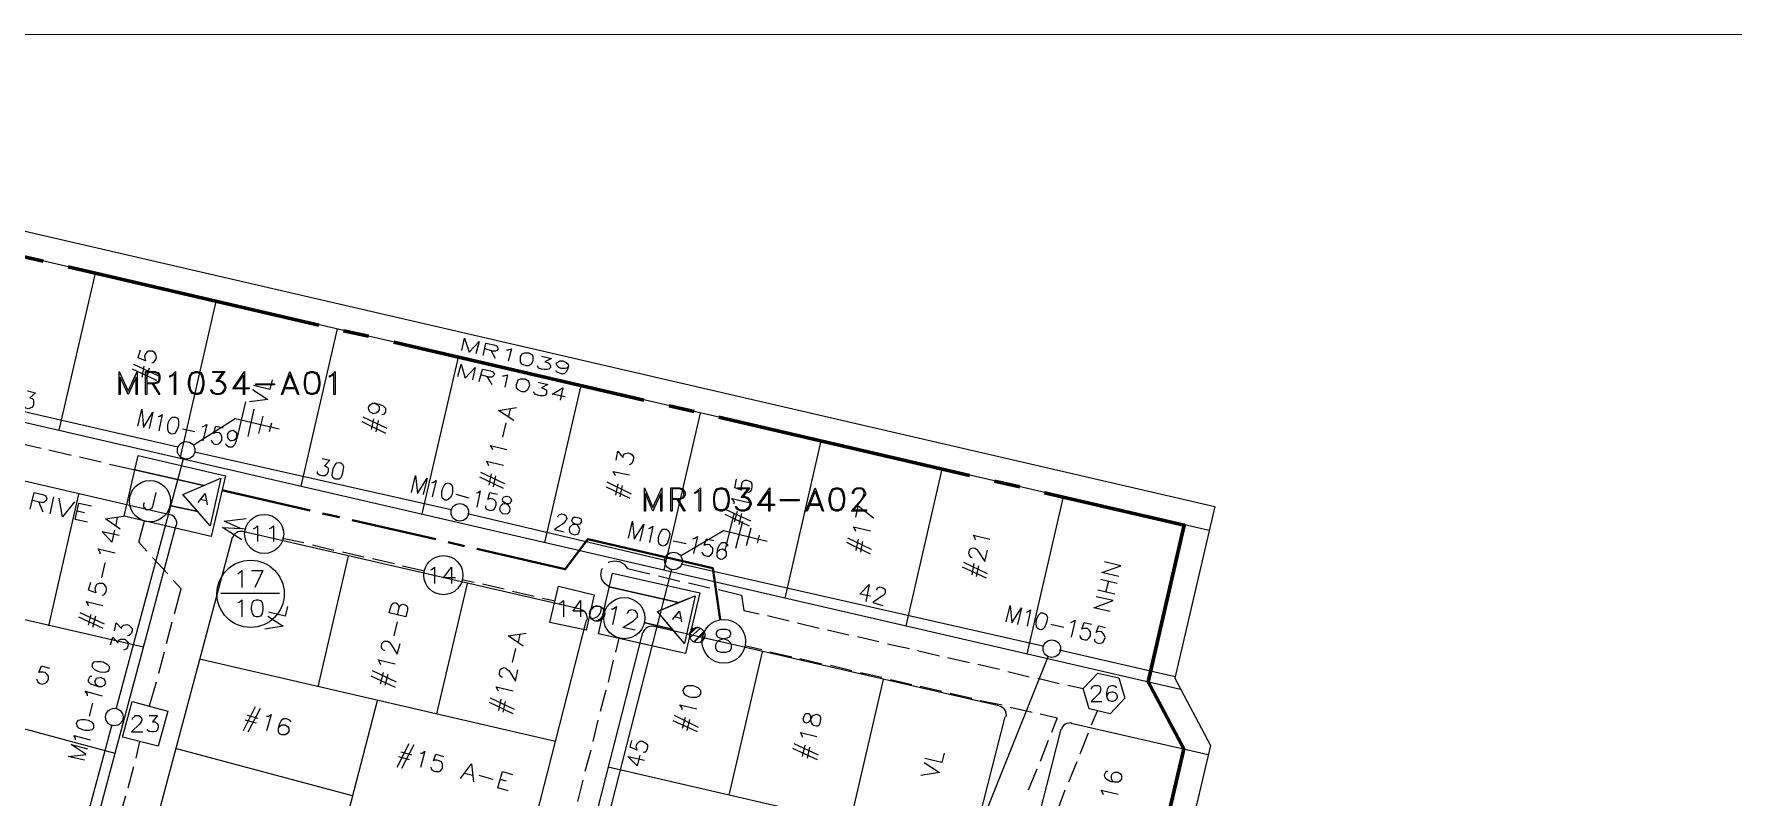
# Model space of a CAD drawing. Header units: millimetres. Extents: x 3.6 to 37.8, y 0.6 to 28.7.
# Drawn here: x 16 to 28.53, y 23.07 to 28.7 of the extents above; entities that cross this region are included whole.
import ezdxf

# ---------------------------------------------------------------- set-up
doc = ezdxf.new("R2010")
doc.units = ezdxf.units.MM
for name, color, linetype in [('PDF_0', 7, 'Continuous'), ('PDF_S45$BOUNDARY-NODE', 3, 'Continuous'), ('PDF_S45$NAME-ROAD', 7, 'Continuous'), ('PDF_S45$Passives-Highleg', 7, 'Continuous'), ('PDF_S45$Passives-Splt2way', 7, 'Continuous'), ('PDF_S45$Passives-TapOffs', 7, 'Continuous'), ('PDF_S45$POLE', 7, 'Continuous'), ('PDF_S45$strand', 7, 'Continuous'), ('PDF_S45$Symbols-EndOfLine', 7, 'Continuous'), ('PDF_S45$Symbols-Terminator', 7, 'Continuous')]:
    doc.layers.add(name, color=color, linetype=linetype)
for name, color, linetype, true_color in [('PDF_S45$Actives-Amplifier', 92, 'Continuous', 0x00b800), ('PDF_S45$Actives-NodeReceiver', 104, 'Continuous', 0x009525), ('PDF_S45$Cable-565', 23, 'Continuous', 0xdd8a6e), ('PDF_S45$Cable-840', 151, 'Continuous', 0x7fbfff), ('PDF_S45$LOTS', 254, 'Continuous', 0xdcdcdc), ('PDF_S45$ROAD', 8, 'Continuous', 0x808080), ('PDF_S45$SDU', 157, 'Continuous', 0x396472), ('PDF_S45$Symbols-Ground', 12, 'Continuous', 0xb80000)]:
    doc.layers.add(name, color=color, linetype=linetype, true_color=true_color)

msp = doc.modelspace()

# ---------------------------------------------------------------- linework, layer by layer
at = {"layer": 'PDF_0', "lineweight": 0, "const_width": 0.00834}
msp.add_lwpolyline([(37.765, 0.599), (37.765, 28.699), (3.568, 28.699), (3.568, 0.599)], close=True, dxfattribs=at)
at = {"layer": 'PDF_0', "lineweight": 9}
msp.add_lwpolyline([(14.71, 27.532), (24.709, 25.218), (24.413, 23.95), (24.676, 23.454), (24.513, 22.757), (24.918, 22.661), (24.546, 21.481), (25.622, 21.064), (25.968, 20.781), (27.161, 20.318), (32.894, 20.539), (35.134, 19.509), (32.644, 14.109), (32.657, 13.671), (27.407, 1.791), (26.394, 2.225), (25.872, 2.079), (24.259, 2.767), (24.042, 6.286), (22.703, 6.583), (22.904, 8.446), (13.922, 10.277)], dxfattribs=at)
at = {"layer": 'PDF_S45$Actives-Amplifier', "lineweight": 13}
for points in [[(16.761, 26.214), (16.761, 26.043), (16.753, 26.043), (16.753, 26.172), (16.695, 26.043), (16.636, 26.172), (16.636, 26.043), (16.628, 26.043), (16.628, 26.214), (16.695, 26.068)], [(17.037, 26.043), (17.037, 26.197), (17.02, 26.181), (17.003, 26.172), (17.003, 26.181), (17.02, 26.189), (17.045, 26.214), (17.045, 26.043)], [(17.191, 26.214), (17.208, 26.214), (17.233, 26.206), (17.245, 26.181), (17.253, 26.139), (17.253, 26.114), (17.245, 26.077), (17.233, 26.051), (17.208, 26.043), (17.191, 26.043), (17.166, 26.051), (17.149, 26.077), (17.141, 26.114), (17.141, 26.139), (17.149, 26.181), (17.166, 26.206)], [(17.887, 26.214), (17.954, 26.043), (17.946, 26.043), (17.887, 26.189), (17.833, 26.043), (17.825, 26.043)], [(18.042, 26.214), (18.058, 26.214), (18.083, 26.206), (18.1, 26.181), (18.108, 26.139), (18.108, 26.114), (18.1, 26.077), (18.083, 26.051), (18.058, 26.043), (18.042, 26.043), (18.017, 26.051), (18.004, 26.077), (17.996, 26.114), (17.996, 26.139), (18.004, 26.181), (18.017, 26.206)], [(18.212, 26.043), (18.212, 26.197), (18.196, 26.181), (18.179, 26.172), (18.179, 26.181), (18.196, 26.189), (18.221, 26.214), (18.221, 26.043)], [(17.637, 26.114), (17.637, 26.122), (17.775, 26.122), (17.775, 26.114)], [(17.308, 24.997), (16.665, 25.147), (16.77, 25.593), (17.412, 25.443)], [(17.253, 25.372), (16.745, 25.489)], [(17.208, 25.18), (16.999, 25.226), (17.208, 25.18), (17.099, 25.305), (17.253, 25.372), (17.379, 25.426), (17.299, 25.076)], [(17.299, 25.076), (17.099, 25.305), (17.379, 25.426)], [(20.631, 25.355), (20.631, 25.184), (20.623, 25.184), (20.623, 25.313), (20.564, 25.184), (20.51, 25.313), (20.51, 25.184), (20.502, 25.184), (20.502, 25.355), (20.564, 25.209)], [(20.906, 25.184), (20.906, 25.338), (20.89, 25.322), (20.873, 25.313), (20.873, 25.322), (20.89, 25.33), (20.915, 25.355), (20.915, 25.184)], [(21.06, 25.355), (21.077, 25.355), (21.102, 25.347), (21.119, 25.322), (21.127, 25.284), (21.127, 25.259), (21.119, 25.218), (21.102, 25.193), (21.077, 25.184), (21.06, 25.184), (21.035, 25.193), (21.019, 25.218), (21.015, 25.259), (21.015, 25.284), (21.019, 25.322), (21.035, 25.347)], [(21.761, 25.355), (21.824, 25.184), (21.815, 25.184), (21.761, 25.33), (21.703, 25.184), (21.694, 25.184)], [(21.915, 25.355), (21.932, 25.355), (21.953, 25.347), (21.97, 25.322), (21.978, 25.284), (21.978, 25.259), (21.97, 25.218), (21.953, 25.193), (21.932, 25.184), (21.915, 25.184), (21.89, 25.193), (21.874, 25.218), (21.865, 25.259), (21.865, 25.284), (21.874, 25.322), (21.89, 25.347)], [(21.507, 25.259), (21.507, 25.268), (21.644, 25.268), (21.644, 25.259)], [(20.806, 24.133), (20.164, 24.279), (20.268, 24.725), (20.91, 24.58)], [(20.752, 24.509), (20.243, 24.625)], [(20.706, 24.313), (20.498, 24.363), (20.706, 24.313), (20.598, 24.442), (20.752, 24.509), (20.877, 24.559), (20.798, 24.208)], [(20.798, 24.208), (20.598, 24.442), (20.877, 24.559)]]:
    msp.add_lwpolyline(points, close=True, dxfattribs=at)
for points in [[(16.832, 26.131), (16.891, 26.131), (16.916, 26.139), (16.924, 26.156), (16.924, 26.181), (16.916, 26.197), (16.891, 26.206), (16.832, 26.206), (16.832, 26.043), (16.824, 26.043), (16.824, 26.214), (16.891, 26.214), (16.916, 26.206), (16.924, 26.197), (16.928, 26.181), (16.928, 26.156), (16.924, 26.139), (16.916, 26.131), (16.891, 26.122), (16.832, 26.122)], [(17.174, 26.051), (17.158, 26.077), (17.149, 26.114), (17.149, 26.139), (17.158, 26.181), (17.174, 26.206)], [(17.166, 26.197), (17.191, 26.206), (17.208, 26.206), (17.233, 26.197)], [(17.224, 26.206), (17.237, 26.181), (17.245, 26.139), (17.245, 26.114), (17.237, 26.077), (17.224, 26.051)], [(17.399, 26.206), (17.32, 26.206), (17.32, 26.214), (17.408, 26.214), (17.354, 26.139)], [(17.408, 26.106), (17.391, 26.131), (17.37, 26.139), (17.345, 26.139), (17.399, 26.214)], [(17.474, 26.093), (17.587, 26.093), (17.587, 26.085), (17.466, 26.085), (17.554, 26.214), (17.554, 26.043), (17.545, 26.043), (17.545, 26.189), (17.474, 26.085)], [(18.025, 26.051), (18.008, 26.077), (18.004, 26.114), (18.004, 26.139), (18.008, 26.181), (18.025, 26.206)], [(18.017, 26.197), (18.042, 26.206), (18.058, 26.206), (18.083, 26.197)], [(18.075, 26.206), (18.092, 26.181), (18.1, 26.139), (18.1, 26.114), (18.092, 26.077), (18.075, 26.051)], [(16.882, 26.122), (16.928, 26.043), (16.924, 26.043), (16.874, 26.122)], [(17.354, 26.147), (17.37, 26.147), (17.391, 26.139), (17.408, 26.122), (17.416, 26.097), (17.416, 26.093), (17.408, 26.068), (17.391, 26.051), (17.37, 26.043), (17.345, 26.043), (17.32, 26.051), (17.312, 26.06), (17.303, 26.077), (17.312, 26.077), (17.32, 26.06), (17.345, 26.051), (17.37, 26.051), (17.391, 26.06), (17.408, 26.085)], [(17.312, 26.068), (17.337, 26.051)], [(17.379, 26.139), (17.399, 26.122), (17.408, 26.097), (17.408, 26.093), (17.399, 26.068), (17.379, 26.051)], [(17.937, 26.085), (17.841, 26.085)], [(17.929, 26.093), (17.85, 26.093)], [(17.233, 26.06), (17.208, 26.051), (17.191, 26.051), (17.166, 26.06)], [(18.083, 26.06), (18.058, 26.051), (18.042, 26.051), (18.017, 26.06)], [(16.899, 25.322), (16.874, 25.218), (16.866, 25.201), (16.857, 25.197), (16.841, 25.193), (16.828, 25.193), (16.82, 25.205), (16.811, 25.213), (16.811, 25.234), (16.816, 25.247)], [(17.212, 25.247), (17.262, 25.313), (17.278, 25.23)], [(20.706, 25.276), (20.76, 25.276), (20.785, 25.284), (20.794, 25.301), (20.794, 25.322), (20.785, 25.338), (20.76, 25.347), (20.706, 25.347), (20.706, 25.184), (20.698, 25.184), (20.698, 25.355), (20.76, 25.355), (20.785, 25.347), (20.794, 25.338), (20.802, 25.322), (20.802, 25.301), (20.794, 25.284), (20.785, 25.276), (20.76, 25.268), (20.706, 25.268)], [(21.044, 25.193), (21.027, 25.218), (21.019, 25.259), (21.019, 25.284), (21.027, 25.322), (21.044, 25.347)], [(21.035, 25.338), (21.06, 25.347), (21.077, 25.347), (21.102, 25.338)], [(21.094, 25.347), (21.111, 25.322), (21.119, 25.284), (21.119, 25.259), (21.111, 25.218), (21.094, 25.193)], [(21.273, 25.347), (21.19, 25.347), (21.19, 25.355), (21.281, 25.355), (21.223, 25.284)], [(21.281, 25.251), (21.265, 25.276), (21.24, 25.284), (21.215, 25.284), (21.273, 25.355)], [(21.344, 25.234), (21.461, 25.234), (21.461, 25.226), (21.336, 25.226), (21.427, 25.355), (21.427, 25.184), (21.419, 25.184), (21.419, 25.33), (21.344, 25.226)], [(21.899, 25.193), (21.882, 25.218), (21.874, 25.259), (21.874, 25.284), (21.882, 25.322), (21.899, 25.347)], [(21.89, 25.338), (21.915, 25.347), (21.932, 25.347), (21.953, 25.338)], [(21.944, 25.347), (21.961, 25.322), (21.97, 25.284), (21.97, 25.259), (21.961, 25.218), (21.944, 25.193)], [(22.036, 25.193), (22.14, 25.193), (22.14, 25.184), (22.028, 25.184), (22.103, 25.268), (22.115, 25.293), (22.124, 25.305), (22.124, 25.322), (22.115, 25.338), (22.103, 25.347), (22.07, 25.347), (22.053, 25.338), (22.045, 25.322), (22.045, 25.313), (22.036, 25.313), (22.036, 25.322), (22.045, 25.338), (22.053, 25.347), (22.07, 25.355), (22.103, 25.355), (22.115, 25.347), (22.124, 25.338), (22.132, 25.322), (22.132, 25.305), (22.107, 25.268), (22.036, 25.184)], [(17.27, 25.259), (17.228, 25.268)], [(20.752, 25.268), (20.802, 25.184), (20.794, 25.184), (20.744, 25.268)], [(21.102, 25.201), (21.077, 25.193), (21.06, 25.193), (21.035, 25.201)], [(21.223, 25.293), (21.24, 25.293), (21.265, 25.284), (21.281, 25.268), (21.29, 25.243), (21.29, 25.234), (21.281, 25.209), (21.265, 25.193), (21.24, 25.184), (21.215, 25.184), (21.19, 25.193), (21.181, 25.201), (21.173, 25.218), (21.181, 25.218), (21.19, 25.201), (21.215, 25.193), (21.24, 25.193), (21.265, 25.201), (21.281, 25.226)], [(21.181, 25.209), (21.206, 25.193)], [(21.248, 25.284), (21.273, 25.268), (21.281, 25.243), (21.281, 25.234), (21.273, 25.209), (21.248, 25.193)], [(21.807, 25.226), (21.711, 25.226)], [(21.799, 25.234), (21.719, 25.234)], [(21.953, 25.201), (21.932, 25.193), (21.915, 25.193), (21.89, 25.201)], [(20.26, 24.463), (20.272, 24.463), (20.297, 24.479), (20.268, 24.346)], [(20.435, 24.304), (20.343, 24.325), (20.423, 24.375), (20.452, 24.404), (20.452, 24.429), (20.443, 24.438), (20.435, 24.45), (20.406, 24.454), (20.393, 24.45), (20.385, 24.446), (20.377, 24.434), (20.372, 24.429)], [(20.71, 24.384), (20.76, 24.446), (20.777, 24.367)], [(20.769, 24.392), (20.727, 24.404)]]:
    msp.add_lwpolyline(points, dxfattribs=at)
for centre in [(16.856, 25.257), (20.354, 24.394)]:
    msp.add_circle(centre, 0.152, dxfattribs=at)
at = {"layer": 'PDF_S45$Actives-NodeReceiver', "lineweight": 18}
for points in [[(19.155, 26.368), (19.176, 26.46), (19.209, 26.356), (19.284, 26.435), (19.259, 26.343)], [(19.313, 26.331), (19.334, 26.423), (19.393, 26.41), (19.413, 26.402), (19.422, 26.385), (19.422, 26.377), (19.413, 26.368), (19.405, 26.364), (19.384, 26.364), (19.326, 26.381)], [(19.405, 26.31), (19.372, 26.368)], [(19.484, 26.373), (19.497, 26.373), (19.522, 26.381), (19.497, 26.289)], [(19.743, 26.327), (19.818, 26.31), (19.768, 26.285), (19.789, 26.281), (19.801, 26.272), (19.805, 26.268), (19.81, 26.252), (19.81, 26.243), (19.797, 26.231), (19.785, 26.227), (19.764, 26.227), (19.743, 26.231), (19.722, 26.239), (19.714, 26.256)], [(19.126, 26.177), (19.151, 26.268), (19.18, 26.164), (19.255, 26.243), (19.234, 26.152)], [(19.284, 26.139), (19.309, 26.231), (19.368, 26.218), (19.384, 26.21), (19.393, 26.202), (19.397, 26.193), (19.393, 26.185), (19.384, 26.177), (19.376, 26.172), (19.355, 26.172), (19.297, 26.189)], [(19.455, 26.181), (19.468, 26.181), (19.493, 26.189), (19.472, 26.097)], [(19.943, 26.252), (19.935, 26.227), (19.926, 26.21), (19.91, 26.197), (19.889, 26.197), (19.876, 26.202), (19.855, 26.21), (19.851, 26.222)], [(19.38, 26.118), (19.343, 26.177)], [(19.718, 26.135), (19.789, 26.118), (19.743, 26.093), (19.76, 26.089), (19.772, 26.081), (19.78, 26.077), (19.78, 26.051), (19.772, 26.039), (19.755, 26.035), (19.734, 26.035), (19.714, 26.039), (19.697, 26.047), (19.689, 26.056), (19.684, 26.064)], [(19.918, 26.026), (19.822, 26.047), (19.901, 26.093), (19.88, 26.001)]]:
    msp.add_lwpolyline(points, dxfattribs=at)
for points in [[(19.618, 26.352), (19.651, 26.352), (19.672, 26.339), (19.68, 26.327), (19.68, 26.289), (19.668, 26.268), (19.651, 26.256), (19.63, 26.256), (19.618, 26.26), (19.597, 26.268), (19.589, 26.285), (19.589, 26.323), (19.601, 26.343)], [(19.93, 26.239), (19.918, 26.235), (19.889, 26.235), (19.872, 26.243), (19.86, 26.256), (19.855, 26.268), (19.855, 26.277), (19.88, 26.293), (19.901, 26.293), (19.926, 26.281), (19.939, 26.268), (19.943, 26.252)], [(19.589, 26.16), (19.622, 26.16), (19.643, 26.147), (19.651, 26.135), (19.655, 26.11), (19.651, 26.097), (19.639, 26.077), (19.622, 26.064), (19.601, 26.064), (19.589, 26.068), (19.572, 26.077), (19.559, 26.093), (19.559, 26.118), (19.564, 26.131), (19.572, 26.152)]]:
    msp.add_lwpolyline(points, close=True, dxfattribs=at)
at = {"layer": 'PDF_S45$BOUNDARY-NODE', "lineweight": 60}
for points in [[(15.886, 27.069), (16.069, 27.027)], [(16.253, 26.986), (18.1, 26.556)], [(18.283, 26.514), (18.467, 26.473)], [(18.655, 26.431), (20.498, 26.001)], [(20.685, 25.96), (20.869, 25.918)], [(21.052, 25.876), (22.899, 25.447)], [(23.083, 25.405), (23.271, 25.363)], [(28.483, 20.18), (27.132, 20.13), (25.872, 20.618), (25.526, 20.902), (24.317, 21.373), (24.68, 22.528), (24.292, 22.616), (24.48, 23.429), (24.217, 23.925), (24.484, 25.08), (23.454, 25.318)]]:
    msp.add_lwpolyline(points, dxfattribs=at)
at = {"layer": 'PDF_S45$Cable-565', "lineweight": 13}
for points in [[(15.89, 25.685), (16.053, 25.647)], [(16.111, 25.635), (16.274, 25.597)], [(16.336, 25.584), (16.495, 25.547)], [(16.557, 25.53), (16.745, 25.489)], [(16.832, 24.888), (16.774, 24.955), (16.816, 25.109)], [(17.833, 24.984), (17.991, 24.951)], [(16.987, 24.721), (16.874, 24.842)], [(18.054, 24.934), (18.212, 24.896)], [(18.275, 24.884), (18.434, 24.846)], [(18.496, 24.834), (18.659, 24.796)], [(20.235, 24.805), (20.243, 24.809), (20.281, 24.817), (20.318, 24.813), (20.352, 24.792), (20.377, 24.759), (20.543, 24.721)], [(18.717, 24.78), (18.88, 24.742)], [(20.243, 24.625), (20.214, 24.646), (20.189, 24.68), (20.181, 24.717), (20.189, 24.755), (20.193, 24.759)], [(20.606, 24.705), (20.764, 24.667)], [(17.037, 24.425), (17.087, 24.609), (17.028, 24.675)], [(19.155, 24.68), (19.247, 24.659)], [(19.309, 24.646), (19.468, 24.609)], [(19.53, 24.592), (19.689, 24.555)], [(20.827, 24.655), (20.985, 24.617)], [(21.048, 24.605), (21.219, 24.563), (21.236, 24.45), (21.348, 24.425)], [(19.751, 24.542), (19.843, 24.521)], [(16.978, 24.208), (17.02, 24.367)], [(21.411, 24.413), (21.569, 24.375)], [(21.632, 24.359), (21.79, 24.321)], [(20.314, 24.246), (20.289, 24.142)], [(21.244, 24.192), (21.369, 24.163)], [(21.853, 24.308), (22.011, 24.271)], [(22.074, 24.258), (22.232, 24.221)], [(22.295, 24.204), (22.457, 24.171)], [(16.92, 23.987), (16.962, 24.146)], [(20.272, 24.083), (20.235, 23.921)], [(21.427, 24.146), (21.59, 24.108)], [(21.648, 24.096), (21.811, 24.058)], [(22.516, 24.154), (22.678, 24.117)], [(22.737, 24.104), (22.899, 24.067)], [(21.874, 24.046), (22.032, 24.008)], [(22.095, 23.992), (22.253, 23.958)], [(22.316, 23.942), (22.474, 23.904)], [(22.962, 24.054), (23.12, 24.017)], [(23.183, 24), (23.341, 23.962)], [(23.404, 23.95), (23.562, 23.912)], [(16.853, 23.746), (16.903, 23.925)], [(20.218, 23.862), (20.176, 23.704)], [(22.537, 23.892), (22.695, 23.854)], [(22.758, 23.841), (22.916, 23.804)], [(23.625, 23.9), (23.738, 23.875)], [(22.979, 23.787), (23.141, 23.754)], [(23.2, 23.737), (23.362, 23.7)], [(23.421, 23.687), (23.546, 23.658), (23.504, 23.55)], [(23.842, 23.708), (23.796, 23.604)], [(20.16, 23.641), (20.122, 23.483)], [(16.753, 23.362), (16.782, 23.483)], [(23.479, 23.491), (23.421, 23.337)], [(23.775, 23.545), (23.713, 23.391)], [(20.106, 23.42), (20.064, 23.262)], [(23.692, 23.333), (23.629, 23.183)], [(16.695, 23.141), (16.736, 23.299)], [(20.047, 23.199), (20.01, 23.041)], [(23.396, 23.279), (23.333, 23.124)], [(16.632, 22.924), (16.678, 23.083)], [(23.604, 23.124), (23.546, 22.97)]]:
    msp.add_lwpolyline(points, dxfattribs=at)
at = {"layer": 'PDF_S45$Cable-840', "lineweight": 40}
for points in [[(17.387, 25.338), (18.037, 25.188)], [(18.129, 25.167), (18.254, 25.138)], [(18.346, 25.117), (18.963, 24.976)], [(19.055, 24.955), (19.176, 24.926)], [(19.267, 24.905), (19.918, 24.755), (20.085, 24.976), (21.006, 24.763), (21.06, 24.384)]]:
    msp.add_lwpolyline(points, dxfattribs=at)
at = {"layer": 'PDF_S45$LOTS', "lineweight": 0}
for points in [[(24.668, 25.04), (14.668, 27.352)], [(16.186, 25.78), (16.453, 26.94)], [(17.078, 25.572), (17.345, 26.731)], [(17.971, 25.368), (18.238, 26.527)], [(18.863, 25.163), (19.13, 26.318)], [(19.768, 24.951), (20.035, 26.11)], [(20.648, 24.751), (20.915, 25.906)], [(21.54, 24.542), (21.807, 25.701)], [(22.432, 24.338), (22.699, 25.493)], [(16.111, 24.338), (16.332, 25.309)], [(23.325, 24.129), (23.592, 25.288)], [(24.217, 23.925), (24.484, 25.08)], [(16.807, 24.179), (14.018, 24.821)], [(18.096, 23.887), (18.321, 24.851)], [(18.971, 23.687), (19.197, 24.65)], [(19.847, 23.483), (17.22, 24.092)], [(21.127, 23.087), (21.373, 24.146)], [(22.02, 22.882), (22.266, 23.942)], [(16.599, 23.395), (15.219, 23.766)], [(16.749, 16.899), (18.534, 23.787)], [(18.35, 23.083), (17.045, 23.433)], [(24.48, 23.429), (24.292, 22.616)], [(22.912, 22.674), (20.235, 23.295)]]:
    msp.add_lwpolyline(points, dxfattribs=at)
at = {"layer": 'PDF_S45$NAME-ROAD', "lineweight": 9}
for points in [[(15.973, 25.197), (16.002, 25.322), (16.065, 25.305), (16.086, 25.297), (16.09, 25.288), (16.094, 25.276), (16.09, 25.263), (16.073, 25.247), (16.053, 25.247), (15.986, 25.263)], [(16.069, 25.176), (16.036, 25.251)], [(16.119, 25.163), (16.148, 25.288)], [(16.299, 25.251), (16.211, 25.142), (16.186, 25.28)], [(16.394, 25.101), (16.303, 25.122), (16.332, 25.243), (16.424, 25.222)], [(16.374, 25.172), (16.319, 25.184)]]:
    msp.add_lwpolyline(points, dxfattribs=at)
at = {"layer": 'PDF_S45$Passives-Highleg', "lineweight": 9}
for points in [[(20.101, 24.446), (20.131, 24.479)], [(20.135, 24.479), (20.101, 24.446)]]:
    msp.add_lwpolyline(points, close=True, dxfattribs=at)
for points in [[(20.11, 24.463), (20.118, 24.471), (20.11, 24.463), (20.114, 24.471)], [(20.114, 24.467), (20.11, 24.467)], [(20.181, 24.379), (20.197, 24.396), (20.181, 24.379), (20.197, 24.4)]]:
    msp.add_lwpolyline(points, dxfattribs=at)
msp.add_circle((20.154, 24.427), 0.0563, dxfattribs=at)
for centre, radius, start, end in [((20.151, 24.428), 0.0547, 38.8164, 221.9127), ((20.108, 24.469), 0.0772, 268.4518, 1.5482), ((20.133, 24.448), 0.073, 268.3634, 358.3634)]:
    msp.add_arc(centre, radius, start, end, dxfattribs=at)
at = {"layer": 'PDF_S45$Passives-Splt2way', "lineweight": 9}
for points in [[(20.831, 24.271), (20.894, 24.329)], [(20.835, 24.283), (20.881, 24.325)], [(20.839, 24.25), (20.915, 24.321)], [(21.069, 24.313), (21.102, 24.313), (21.127, 24.304), (21.136, 24.288), (21.136, 24.271), (21.127, 24.254), (21.111, 24.246), (21.077, 24.238), (21.052, 24.229), (21.035, 24.213), (21.027, 24.196), (21.027, 24.175), (21.035, 24.158), (21.044, 24.15), (21.069, 24.142), (21.102, 24.142), (21.127, 24.15), (21.136, 24.158), (21.144, 24.175), (21.144, 24.196), (21.136, 24.213), (21.119, 24.229), (21.094, 24.238), (21.06, 24.246), (21.044, 24.254), (21.035, 24.271), (21.035, 24.288), (21.044, 24.304)], [(20.94, 24.292), (20.869, 24.221), (20.94, 24.296), (20.869, 24.221), (20.944, 24.292), (20.869, 24.221)], [(20.873, 24.221), (20.944, 24.292)], [(20.873, 24.221), (20.944, 24.288)]]:
    msp.add_lwpolyline(points, close=True, dxfattribs=at)
for points in [[(20.852, 24.317), (20.848, 24.308), (20.852, 24.313), (20.848, 24.308)], [(20.931, 24.233), (20.927, 24.229)]]:
    msp.add_lwpolyline(points, dxfattribs=at)
for centre, radius in [((20.892, 24.269), 0.0563), ((21.088, 24.223), 0.161)]:
    msp.add_circle(centre, radius, dxfattribs=at)
for centre, radius, start, end in [((20.855, 24.306), 0.0117, 63.4349, 169.6952), ((20.904, 24.256), 0.0397, 273.0128, 3.0128)]:
    msp.add_arc(centre, radius, start, end, dxfattribs=at)
at = {"layer": 'PDF_S45$Passives-TapOffs', "lineweight": 9}
for points in [[(17.62, 25.055), (17.633, 25.059), (17.65, 25.076), (17.65, 24.959)], [(17.737, 25.055), (17.75, 25.059), (17.766, 25.076), (17.766, 24.959)], [(18.926, 24.751), (18.938, 24.755), (18.955, 24.771), (18.955, 24.65)], [(19.109, 24.692), (19.021, 24.692), (19.08, 24.771), (19.08, 24.65)], [(19.876, 24.504), (19.889, 24.509), (19.905, 24.525), (19.905, 24.404)], [(20.06, 24.446), (19.976, 24.446), (20.031, 24.525), (20.031, 24.404)], [(23.8, 23.871), (23.8, 23.875), (23.804, 23.887), (23.821, 23.896), (23.846, 23.896), (23.858, 23.892), (23.863, 23.887), (23.867, 23.875), (23.867, 23.862), (23.863, 23.85), (23.85, 23.833), (23.796, 23.779), (23.875, 23.779)], [(23.913, 23.816), (23.913, 23.846), (23.921, 23.875), (23.929, 23.892), (23.95, 23.896), (23.959, 23.896), (23.975, 23.892), (23.984, 23.879)], [(16.728, 23.645), (16.728, 23.65), (16.732, 23.662), (16.741, 23.666), (16.749, 23.675), (16.774, 23.675), (16.786, 23.666), (16.791, 23.662), (16.795, 23.65), (16.795, 23.641), (16.791, 23.629), (16.778, 23.612), (16.72, 23.554), (16.803, 23.554)], [(16.849, 23.675), (16.912, 23.675), (16.874, 23.629), (16.895, 23.629), (16.903, 23.62), (16.912, 23.616), (16.916, 23.6), (16.916, 23.587), (16.912, 23.57), (16.899, 23.558), (16.882, 23.554), (16.866, 23.554), (16.849, 23.558), (16.841, 23.566), (16.836, 23.575)]]:
    msp.add_lwpolyline(points, dxfattribs=at)
for points in [[(19.805, 24.363), (19.868, 24.63), (20.131, 24.567), (20.072, 24.304)], [(24, 23.954), (24.046, 23.804), (23.938, 23.687), (23.783, 23.725), (23.738, 23.875), (23.846, 23.987)], [(23.921, 23.833), (23.929, 23.846), (23.95, 23.85), (23.954, 23.85), (23.971, 23.846), (23.984, 23.833), (23.988, 23.816), (23.988, 23.812), (23.984, 23.796), (23.971, 23.783), (23.954, 23.779), (23.95, 23.779), (23.929, 23.783), (23.921, 23.796), (23.913, 23.816)], [(16.987, 23.708), (16.916, 23.45), (16.653, 23.516), (16.724, 23.779)]]:
    msp.add_lwpolyline(points, close=True, dxfattribs=at)
for centre in [(17.698, 25.015), (19.02, 24.711)]:
    msp.add_circle(centre, 0.144, dxfattribs=at)
at = {"layer": 'PDF_S45$POLE', "lineweight": 0}
for points in [[(16.766, 25.81), (16.795, 25.935), (16.807, 25.801), (16.878, 25.914), (16.849, 25.793)], [(16.916, 25.881), (16.928, 25.885), (16.945, 25.897), (16.92, 25.776)], [(17.241, 25.805), (17.253, 25.81), (17.274, 25.822), (17.245, 25.701)], [(17.187, 25.768), (17.095, 25.789)], [(17.308, 25.71), (17.312, 25.697), (17.316, 25.689), (17.328, 25.68), (17.345, 25.676), (17.362, 25.68), (17.374, 25.689), (17.387, 25.705), (17.387, 25.735), (17.379, 25.751), (17.366, 25.76), (17.349, 25.764), (17.333, 25.76), (17.324, 25.755), (17.341, 25.81), (17.395, 25.797)], [(17.495, 25.73), (17.491, 25.701), (17.479, 25.672), (17.462, 25.655), (17.437, 25.655), (17.42, 25.668), (17.416, 25.68)], [(18.784, 25.322), (18.813, 25.447), (18.83, 25.313), (18.901, 25.426), (18.871, 25.305)], [(18.934, 25.393), (18.946, 25.397), (18.967, 25.409), (18.938, 25.288)], [(19.263, 25.318), (19.276, 25.322), (19.292, 25.334), (19.267, 25.213)], [(19.33, 25.222), (19.33, 25.209), (19.334, 25.201), (19.351, 25.193), (19.368, 25.188), (19.384, 25.193), (19.397, 25.201), (19.405, 25.218), (19.409, 25.23), (19.409, 25.247), (19.401, 25.263), (19.384, 25.272), (19.368, 25.276), (19.351, 25.272), (19.347, 25.268), (19.363, 25.322), (19.418, 25.309)], [(19.209, 25.28), (19.113, 25.305)], [(20.385, 24.984), (20.414, 25.109), (20.427, 24.976), (20.498, 25.088), (20.468, 24.963)], [(20.535, 25.055), (20.548, 25.059), (20.564, 25.072), (20.539, 24.951)], [(20.81, 24.942), (20.714, 24.963)], [(20.86, 24.98), (20.873, 24.984), (20.894, 24.997), (20.865, 24.871)], [(20.927, 24.884), (20.931, 24.871), (20.935, 24.863), (20.948, 24.855), (20.965, 24.851), (20.981, 24.851), (20.994, 24.863), (21.006, 24.88), (21.006, 24.909), (20.998, 24.921), (20.985, 24.934), (20.969, 24.938), (20.952, 24.934), (20.944, 24.93), (20.96, 24.98), (21.015, 24.967)], [(21.04, 24.876), (21.044, 24.905), (21.056, 24.934), (21.073, 24.951), (21.098, 24.951), (21.115, 24.938), (21.115, 24.926)], [(23.17, 24.367), (23.2, 24.488), (23.212, 24.359), (23.283, 24.471), (23.254, 24.346)], [(23.321, 24.438), (23.333, 24.442), (23.35, 24.454), (23.325, 24.334)], [(23.596, 24.325), (23.5, 24.346)], [(23.646, 24.363), (23.658, 24.367), (23.679, 24.379), (23.65, 24.254)], [(23.713, 24.267), (23.717, 24.254), (23.721, 24.246), (23.733, 24.238), (23.75, 24.233), (23.767, 24.233), (23.779, 24.246), (23.792, 24.263), (23.792, 24.292), (23.783, 24.304), (23.771, 24.317), (23.738, 24.317), (23.729, 24.313), (23.746, 24.363), (23.8, 24.35)], [(23.821, 24.242), (23.821, 24.229), (23.825, 24.221), (23.842, 24.213), (23.854, 24.208), (23.875, 24.213), (23.888, 24.221), (23.896, 24.238), (23.9, 24.25), (23.896, 24.267), (23.888, 24.279), (23.875, 24.292), (23.858, 24.296), (23.842, 24.292), (23.833, 24.288), (23.854, 24.338), (23.904, 24.325)], [(16.478, 23.887), (16.449, 23.896), (16.419, 23.908), (16.403, 23.925), (16.403, 23.942), (16.415, 23.967), (16.428, 23.967)], [(16.394, 23.821), (16.394, 23.833), (16.378, 23.854), (16.503, 23.821)], [(16.432, 23.766), (16.407, 23.671)], [(16.374, 23.345), (16.253, 23.374), (16.386, 23.387), (16.274, 23.462), (16.394, 23.429)], [(16.307, 23.495), (16.307, 23.508), (16.294, 23.529), (16.415, 23.495)]]:
    msp.add_lwpolyline(points, dxfattribs=at)
for points in [[(17.02, 25.876), (17.045, 25.876), (17.062, 25.868), (17.066, 25.847), (17.066, 25.814), (17.062, 25.797), (17.049, 25.772), (17.037, 25.755), (17.02, 25.751), (17.007, 25.755), (16.995, 25.764), (16.987, 25.785), (16.987, 25.814), (16.991, 25.835), (17.003, 25.86)], [(17.487, 25.714), (17.474, 25.705), (17.458, 25.701), (17.449, 25.701), (17.437, 25.714), (17.429, 25.726), (17.429, 25.751), (17.437, 25.768), (17.449, 25.776), (17.47, 25.78), (17.474, 25.776), (17.487, 25.768), (17.495, 25.755), (17.495, 25.73)], [(19.055, 25.393), (19.067, 25.388), (19.08, 25.38), (19.088, 25.359), (19.088, 25.33), (19.084, 25.309), (19.071, 25.284), (19.055, 25.268), (19.038, 25.263), (19.013, 25.276), (19.009, 25.297), (19.009, 25.326), (19.013, 25.347), (19.026, 25.372), (19.038, 25.388)], [(19.484, 25.293), (19.505, 25.288), (19.518, 25.276), (19.522, 25.263), (19.518, 25.255), (19.513, 25.243), (19.501, 25.238), (19.476, 25.238), (19.459, 25.234), (19.447, 25.226), (19.438, 25.218), (19.434, 25.197), (19.438, 25.184), (19.455, 25.167), (19.476, 25.163), (19.493, 25.167), (19.501, 25.172), (19.509, 25.18), (19.513, 25.201), (19.509, 25.213), (19.501, 25.226), (19.488, 25.234), (19.468, 25.247), (19.459, 25.255), (19.455, 25.268), (19.459, 25.28), (19.468, 25.288)], [(20.639, 25.051), (20.664, 25.051), (20.681, 25.038), (20.689, 25.017), (20.685, 24.988), (20.681, 24.972), (20.669, 24.942), (20.656, 24.93), (20.639, 24.926), (20.627, 24.93), (20.614, 24.938), (20.606, 24.959), (20.606, 24.988), (20.61, 25.005), (20.623, 25.034)], [(21.048, 24.892), (21.06, 24.901), (21.077, 24.905), (21.081, 24.905), (21.098, 24.892), (21.106, 24.88), (21.106, 24.855), (21.094, 24.838), (21.081, 24.83), (21.065, 24.826), (21.06, 24.83), (21.044, 24.838), (21.04, 24.851), (21.04, 24.876)], [(23.441, 24.434), (23.466, 24.421), (23.475, 24.4), (23.471, 24.371), (23.466, 24.354), (23.454, 24.325), (23.441, 24.313), (23.425, 24.308), (23.412, 24.313), (23.4, 24.321), (23.391, 24.342), (23.391, 24.371), (23.396, 24.388), (23.408, 24.417), (23.425, 24.434)], [(16.432, 24.029), (16.432, 24.058), (16.444, 24.071), (16.465, 24.075), (16.495, 24.075), (16.511, 24.071), (16.54, 24.054), (16.553, 24.042), (16.557, 24.025), (16.553, 24.012), (16.545, 24), (16.524, 23.992), (16.49, 23.996), (16.474, 24), (16.449, 24.012)], [(16.461, 23.9), (16.453, 23.912), (16.449, 23.929), (16.453, 23.933), (16.461, 23.95), (16.474, 23.954), (16.495, 23.958), (16.499, 23.954), (16.515, 23.946), (16.524, 23.933), (16.528, 23.912), (16.524, 23.908), (16.515, 23.896), (16.499, 23.887), (16.478, 23.887)], [(16.315, 23.616), (16.319, 23.629), (16.328, 23.641), (16.349, 23.645), (16.378, 23.645), (16.399, 23.641), (16.424, 23.629), (16.44, 23.612), (16.44, 23.583), (16.428, 23.57), (16.407, 23.566), (16.378, 23.566), (16.361, 23.57), (16.332, 23.583), (16.319, 23.6)]]:
    msp.add_lwpolyline(points, close=True, dxfattribs=at)
for centre in [(17.123, 25.632), (19.141, 25.174), (20.717, 24.815), (23.507, 24.169), (16.593, 23.664)]:
    msp.add_circle(centre, 0.0646, dxfattribs=at)
at = {"layer": 'PDF_S45$ROAD', "lineweight": 0}
for points in [[(14.435, 26.185), (24.456, 23.869)], [(17.003, 25.155), (14.326, 25.776)], [(14.918, 17.12), (17.049, 25.08)], [(17.462, 24.988), (15.327, 17.007)], [(20.031, 24.459), (17.537, 25.034)], [(18.171, 16.92), (20.076, 24.379)], [(23.116, 23.746), (20.564, 24.334)], [(20.489, 24.288), (18.613, 16.936)], [(21.361, 16.594), (23.162, 23.666)], [(21.778, 16.511), (23.575, 23.575)], [(23.65, 23.62), (24.66, 23.387)]]:
    msp.add_lwpolyline(points, dxfattribs=at)
for centre, start, end in [((16.989, 25.094), 345.0311, 76.9922), ((17.527, 24.969), 76.9922, 165.0311), ((20.017, 24.394), 345.6793, 76.9921), ((20.555, 24.269), 76.9922, 165.6793), ((23.107, 23.681), 345.7177, 76.9922), ((23.64, 23.556), 76.9922, 165.7178)]:
    msp.add_arc(centre, 0.0646, start, end, dxfattribs=at)
at = {"layer": 'PDF_S45$SDU', "lineweight": 0}
for points in [[(16.87, 26.277), (16.882, 26.281), (16.886, 26.285), (16.899, 26.302), (16.903, 26.318), (16.899, 26.339), (16.891, 26.352), (16.874, 26.364), (16.845, 26.364), (16.832, 26.356), (16.82, 26.339), (16.816, 26.323), (16.82, 26.302), (16.824, 26.293), (16.77, 26.314), (16.786, 26.373)], [(16.907, 26.147), (16.728, 26.231)], [(16.916, 26.181), (16.736, 26.264)], [(16.811, 26.252), (16.795, 26.172)], [(16.849, 26.239), (16.828, 26.156)], [(17.612, 26.081), (17.725, 26.006), (17.591, 25.989)], [(17.758, 26.152), (17.741, 26.081), (17.62, 26.11)], [(18.517, 25.981), (18.546, 25.972), (18.575, 25.96), (18.592, 25.943), (18.592, 25.914), (18.579, 25.897), (18.567, 25.893)], [(19.539, 25.851), (19.426, 25.926), (19.559, 25.947)], [(19.513, 25.939), (19.501, 25.881)], [(18.596, 25.755), (18.421, 25.843)], [(18.604, 25.793), (18.429, 25.876)], [(18.504, 25.864), (18.488, 25.785)], [(18.538, 25.851), (18.521, 25.768)], [(19.48, 25.835), (19.455, 25.73)], [(19.384, 25.635), (19.38, 25.647), (19.368, 25.668), (19.488, 25.639)], [(20.293, 25.559), (20.306, 25.626), (20.343, 25.58), (20.347, 25.597), (20.356, 25.605), (20.364, 25.609), (20.385, 25.614), (20.397, 25.609), (20.41, 25.601), (20.423, 25.584), (20.423, 25.568), (20.418, 25.551), (20.41, 25.534), (20.402, 25.53), (20.389, 25.526)], [(19.472, 25.384), (19.297, 25.468)], [(19.355, 25.518), (19.351, 25.53), (19.338, 25.551), (19.463, 25.522)], [(19.372, 25.459), (19.355, 25.376)], [(19.405, 25.443), (19.388, 25.363)], [(20.289, 25.443), (20.285, 25.455), (20.272, 25.476), (20.393, 25.451)], [(19.463, 25.351), (19.288, 25.434)], [(20.397, 25.276), (20.222, 25.359)], [(20.406, 25.309), (20.227, 25.397)], [(20.306, 25.384), (20.289, 25.301)], [(20.339, 25.372), (20.322, 25.288)], [(21.265, 25.322), (21.277, 25.326), (21.286, 25.33), (21.294, 25.347), (21.298, 25.363), (21.298, 25.384), (21.29, 25.397), (21.273, 25.405), (21.261, 25.409), (21.244, 25.409), (21.227, 25.401), (21.219, 25.384), (21.215, 25.363), (21.215, 25.347), (21.219, 25.338), (21.169, 25.355), (21.181, 25.418)], [(21.286, 25.109), (21.106, 25.193)], [(21.165, 25.238), (21.165, 25.255), (21.148, 25.276), (21.273, 25.247)], [(22.061, 25.138), (22.078, 25.222), (22.191, 25.134)], [(16.636, 25.051), (16.528, 25.126), (16.661, 25.147)], [(16.615, 25.138), (16.603, 25.08)], [(21.277, 25.072), (21.098, 25.159)], [(21.186, 25.18), (21.165, 25.101)], [(21.219, 25.167), (21.198, 25.084)], [(22.061, 25.034), (22.057, 25.047), (22.045, 25.067), (22.17, 25.038)], [(16.595, 25.042), (16.574, 24.955), (16.503, 25.034), (16.628, 25.005)], [(22.17, 24.867), (21.995, 24.951)], [(22.178, 24.901), (22.003, 24.984)], [(22.078, 24.976), (22.061, 24.892)], [(22.111, 24.959), (22.095, 24.88)], [(22.945, 24.972), (22.941, 24.984), (22.929, 25.005), (23.05, 24.976)], [(16.49, 24.867), (16.486, 24.884), (16.474, 24.905), (16.599, 24.876)], [(22.92, 24.842), (22.912, 24.842), (22.904, 24.851), (22.899, 24.859), (22.895, 24.871), (22.899, 24.896), (22.908, 24.905), (22.916, 24.909), (22.929, 24.913), (22.941, 24.909), (22.954, 24.901), (22.966, 24.884), (23.012, 24.813), (23.033, 24.896)], [(16.524, 24.801), (16.499, 24.692)], [(23.024, 24.688), (22.849, 24.771)], [(23.033, 24.721), (22.858, 24.805)], [(22.933, 24.796), (22.916, 24.713)], [(22.966, 24.78), (22.949, 24.7)], [(24, 24.7), (23.875, 24.73), (24.017, 24.78), (23.896, 24.809)], [(16.503, 24.563), (16.515, 24.567), (16.52, 24.571), (16.532, 24.588), (16.536, 24.605), (16.532, 24.625), (16.524, 24.638), (16.507, 24.65), (16.478, 24.65), (16.461, 24.642), (16.453, 24.625), (16.449, 24.609), (16.453, 24.588), (16.457, 24.58), (16.403, 24.6), (16.419, 24.659)], [(23.971, 24.571), (23.846, 24.6)], [(23.988, 24.65), (23.867, 24.68)], [(23.925, 24.667), (23.904, 24.584)], [(16.403, 24.484), (16.399, 24.496), (16.386, 24.517), (16.507, 24.488)], [(17.871, 24.479), (17.854, 24.409), (17.729, 24.438)], [(18.692, 24.471), (18.7, 24.488), (18.709, 24.492), (18.721, 24.496), (18.738, 24.492), (18.75, 24.484), (18.755, 24.475), (18.755, 24.454), (18.742, 24.404), (18.621, 24.434), (18.634, 24.484), (18.642, 24.5), (18.65, 24.504), (18.663, 24.509), (18.675, 24.504), (18.684, 24.496), (18.688, 24.488), (18.692, 24.471), (18.68, 24.417)], [(23.938, 24.442), (23.817, 24.471), (23.959, 24.525), (23.833, 24.55)], [(16.511, 24.317), (16.332, 24.4)], [(16.52, 24.35), (16.34, 24.434)], [(16.419, 24.421), (16.399, 24.342)], [(16.453, 24.409), (16.432, 24.325)], [(17.725, 24.409), (17.837, 24.334), (17.704, 24.313)], [(18.68, 24.367), (18.655, 24.263)], [(18.588, 24.154), (18.579, 24.158), (18.567, 24.171), (18.563, 24.183), (18.567, 24.208), (18.584, 24.225), (18.609, 24.225), (18.621, 24.217), (18.634, 24.2), (18.68, 24.129), (18.7, 24.208)], [(19.609, 24.188), (19.497, 24.263), (19.63, 24.283)], [(19.584, 24.275), (19.572, 24.217)], [(18.559, 24.05), (18.554, 24.062), (18.542, 24.087), (18.663, 24.058)], [(19.551, 24.171), (19.526, 24.067)], [(16.019, 23.946), (16.023, 23.933), (16.028, 23.925), (16.044, 23.912), (16.061, 23.908), (16.078, 23.912), (16.094, 23.921), (16.103, 23.933), (16.107, 23.946), (16.107, 23.967), (16.098, 23.979), (16.082, 23.992), (16.065, 23.996), (16.044, 23.996), (16.036, 23.992), (16.057, 24.042), (16.115, 24.025)], [(18.667, 23.883), (18.488, 23.967)], [(18.675, 23.921), (18.496, 24.004)], [(18.575, 23.992), (18.554, 23.908)], [(18.609, 23.979), (18.588, 23.896)], [(19.455, 23.958), (19.451, 23.958), (19.438, 23.967), (19.434, 23.975), (19.434, 23.987), (19.438, 24.012), (19.447, 24.021), (19.455, 24.025), (19.468, 24.029), (19.48, 24.025), (19.488, 24.017), (19.505, 24.004), (19.551, 23.929), (19.568, 24.012)], [(19.426, 23.854), (19.422, 23.866), (19.409, 23.887), (19.534, 23.858)], [(17.545, 23.566), (17.633, 23.741)], [(17.579, 23.554), (17.67, 23.729)], [(17.716, 23.671), (17.729, 23.671), (17.75, 23.683), (17.716, 23.562)], [(19.534, 23.687), (19.359, 23.771)], [(19.543, 23.721), (19.368, 23.804)], [(19.443, 23.796), (19.426, 23.712)], [(19.476, 23.779), (19.459, 23.7)], [(20.781, 23.721), (20.781, 23.733), (20.764, 23.754), (20.89, 23.725)], [(17.641, 23.62), (17.558, 23.641)], [(17.654, 23.654), (17.575, 23.675)], [(17.804, 23.583), (17.812, 23.612), (17.825, 23.641), (17.841, 23.654), (17.862, 23.654), (17.887, 23.641), (17.891, 23.629)], [(20.894, 23.554), (20.714, 23.637)], [(20.902, 23.587), (20.723, 23.675)], [(20.802, 23.662), (20.781, 23.579)], [(20.835, 23.645), (20.814, 23.566)], [(18.68, 23.295), (18.767, 23.47)], [(18.713, 23.287), (18.805, 23.462)], [(21.778, 23.349), (21.598, 23.433)], [(21.786, 23.383), (21.607, 23.466)], [(21.669, 23.516), (21.665, 23.529), (21.653, 23.55), (21.774, 23.52)], [(21.686, 23.458), (21.665, 23.374)], [(21.719, 23.441), (21.703, 23.362)], [(18.771, 23.349), (18.692, 23.37)], [(18.788, 23.383), (18.709, 23.404)], [(18.85, 23.399), (18.863, 23.399), (18.884, 23.412), (18.85, 23.291)], [(18.926, 23.295), (18.93, 23.283), (18.934, 23.274), (18.951, 23.266), (18.967, 23.262), (18.988, 23.262), (19.001, 23.27), (19.013, 23.287), (19.013, 23.316), (19.005, 23.333), (18.988, 23.341), (18.971, 23.345), (18.955, 23.345), (18.946, 23.341), (18.963, 23.391), (19.021, 23.374)], [(19.147, 23.212), (19.226, 23.32), (19.242, 23.187)], [(22.566, 23.329), (22.678, 23.254), (22.541, 23.233)], [(22.712, 23.399), (22.695, 23.329), (22.57, 23.358)], [(19.234, 23.233), (19.176, 23.249)], [(19.388, 23.203), (19.284, 23.233)], [(19.497, 23.12), (19.422, 23.141), (19.455, 23.262), (19.53, 23.241)], [(19.484, 23.191), (19.438, 23.203)], [(23.971, 23.183), (23.942, 23.187), (23.913, 23.203), (23.9, 23.216), (23.896, 23.237), (23.9, 23.249), (23.908, 23.266), (23.921, 23.266)], [(23.888, 23.091), (23.883, 23.103), (23.871, 23.124), (23.996, 23.095)]]:
    msp.add_lwpolyline(points, dxfattribs=at)
for points in [[(18.534, 25.968), (18.546, 25.956), (18.546, 25.931), (18.534, 25.914), (18.521, 25.906), (18.5, 25.901), (18.496, 25.906), (18.479, 25.914), (18.471, 25.931), (18.467, 25.947), (18.471, 25.956), (18.479, 25.968), (18.496, 25.981), (18.517, 25.981)], [(20.789, 23.862), (20.802, 23.887), (20.823, 23.896), (20.856, 23.896), (20.873, 23.892), (20.898, 23.879), (20.915, 23.862), (20.915, 23.833), (20.902, 23.816), (20.885, 23.808), (20.852, 23.808), (20.835, 23.812), (20.806, 23.825), (20.794, 23.841)], [(21.673, 23.65), (21.682, 23.675), (21.69, 23.691), (21.715, 23.691), (21.723, 23.683), (21.728, 23.671), (21.728, 23.645), (21.732, 23.625), (21.74, 23.612), (21.749, 23.604), (21.769, 23.6), (21.782, 23.6), (21.79, 23.604), (21.799, 23.62), (21.803, 23.645), (21.803, 23.662), (21.799, 23.671), (21.786, 23.679), (21.769, 23.683), (21.757, 23.679), (21.74, 23.671), (21.732, 23.654), (21.719, 23.633), (21.711, 23.625), (21.698, 23.62), (21.686, 23.625), (21.678, 23.633)], [(17.816, 23.6), (17.829, 23.608), (17.854, 23.608), (17.871, 23.595), (17.879, 23.583), (17.879, 23.558), (17.866, 23.541), (17.854, 23.533), (17.829, 23.533), (17.812, 23.541), (17.804, 23.558), (17.804, 23.583)], [(23.954, 23.191), (23.946, 23.208), (23.946, 23.233), (23.954, 23.249), (23.971, 23.258), (23.996, 23.258), (24.013, 23.245), (24.021, 23.233), (24.021, 23.208), (24.009, 23.191), (23.996, 23.183), (23.971, 23.183)]]:
    msp.add_lwpolyline(points, close=True, dxfattribs=at)
at = {"layer": 'PDF_S45$strand', "color": 254, "lineweight": 0, "true_color": 0xdcdcdc}
for points in [[(17.062, 25.655), (14.526, 26.239)], [(17.103, 25.576), (16.607, 23.729)], [(19.076, 25.193), (17.183, 25.618)], [(20.664, 24.817), (19.197, 25.163)], [(20.702, 24.755), (20.035, 22.149)], [(23.441, 24.188), (20.773, 24.792)], [(23.479, 24.113), (22.733, 22.244)], [(24.416, 23.962), (23.562, 24.158)], [(16.574, 23.608), (16.044, 21.636)]]:
    msp.add_lwpolyline(points, dxfattribs=at)
at = {"layer": 'PDF_S45$strand', "lineweight": 0}
for points in [[(15.952, 26.072), (16.011, 26.056), (15.969, 26.018), (15.986, 26.014), (15.994, 26.006), (15.998, 25.997), (15.998, 25.968), (15.99, 25.951), (15.973, 25.943), (15.957, 25.939), (15.94, 25.943), (15.923, 25.96), (15.919, 25.972)], [(18.125, 25.572), (18.183, 25.559), (18.142, 25.518), (18.154, 25.514), (18.167, 25.505), (18.171, 25.501), (18.171, 25.48), (18.167, 25.468), (18.158, 25.451), (18.146, 25.443), (18.129, 25.443), (18.112, 25.447), (18.096, 25.455), (18.092, 25.459), (18.092, 25.476)], [(19.864, 25.138), (19.864, 25.142), (19.872, 25.155), (19.88, 25.159), (19.893, 25.163), (19.914, 25.159), (19.922, 25.151), (19.926, 25.142), (19.93, 25.13), (19.926, 25.117), (19.918, 25.109), (19.905, 25.092), (19.839, 25.047), (19.91, 25.03)], [(22.17, 24.555), (22.09, 24.571), (22.161, 24.642), (22.136, 24.517)], [(22.216, 24.6), (22.216, 24.605), (22.224, 24.617), (22.241, 24.625), (22.261, 24.617), (22.274, 24.609), (22.278, 24.605), (22.278, 24.58), (22.27, 24.567), (22.253, 24.555), (22.186, 24.509), (22.261, 24.488)], [(16.595, 24.3), (16.607, 24.359), (16.645, 24.317), (16.649, 24.329), (16.661, 24.342), (16.665, 24.342), (16.686, 24.346), (16.699, 24.342), (16.724, 24.317), (16.724, 24.3), (16.72, 24.283), (16.703, 24.267), (16.691, 24.263)], [(16.565, 24.196), (16.582, 24.254), (16.62, 24.213), (16.624, 24.225), (16.632, 24.233), (16.64, 24.238), (16.67, 24.238), (16.686, 24.225), (16.695, 24.213), (16.695, 24.196), (16.691, 24.179), (16.682, 24.167), (16.674, 24.163), (16.661, 24.158)], [(20.493, 23.404), (20.506, 23.408), (20.514, 23.408), (20.523, 23.424), (20.527, 23.441), (20.527, 23.458), (20.514, 23.47), (20.489, 23.483), (20.468, 23.483), (20.456, 23.475), (20.443, 23.462), (20.439, 23.445), (20.443, 23.429), (20.448, 23.42), (20.397, 23.441), (20.41, 23.491)], [(20.468, 23.383), (20.448, 23.304), (20.381, 23.374), (20.502, 23.345)]]:
    msp.add_lwpolyline(points, dxfattribs=at)
for points in [[(18.25, 25.543), (18.263, 25.539), (18.275, 25.53), (18.283, 25.509), (18.279, 25.48), (18.275, 25.464), (18.267, 25.434), (18.25, 25.418), (18.221, 25.418), (18.208, 25.43), (18.2, 25.447), (18.204, 25.48), (18.208, 25.497), (18.221, 25.526), (18.233, 25.539)], [(19.997, 25.138), (20.018, 25.134), (20.035, 25.126), (20.035, 25.101), (20.026, 25.088), (20.014, 25.084), (19.972, 25.084), (19.951, 25.063), (19.947, 25.047), (19.951, 25.03), (19.955, 25.026), (19.968, 25.017), (19.989, 25.009), (20.006, 25.013), (20.014, 25.017), (20.022, 25.03), (20.026, 25.047), (20.022, 25.059), (20.014, 25.072), (20.001, 25.084), (19.981, 25.092), (19.972, 25.101), (19.968, 25.113), (19.972, 25.126), (19.981, 25.138)]]:
    msp.add_lwpolyline(points, close=True, dxfattribs=at)
at = {"layer": 'PDF_S45$Symbols-EndOfLine', "lineweight": 9}
for points in [[(17.504, 24.721), (17.516, 24.73), (17.533, 24.746), (17.533, 24.621)], [(17.604, 24.746), (17.687, 24.746), (17.629, 24.621)], [(17.504, 24.509), (17.516, 24.513), (17.533, 24.529), (17.533, 24.404)]]:
    msp.add_lwpolyline(points, dxfattribs=at)
at = {"layer": 'PDF_S45$Symbols-EndOfLine', "color": 15, "lineweight": 0, "true_color": 0x954a4a}
msp.add_lwpolyline([(17.812, 24.575), (17.379, 24.575)], dxfattribs=at)
at = {"layer": 'PDF_S45$Symbols-EndOfLine', "lineweight": 9}
msp.add_lwpolyline([(17.641, 24.529), (17.654, 24.529), (17.67, 24.525), (17.683, 24.509), (17.687, 24.475), (17.687, 24.459), (17.683, 24.429), (17.67, 24.409), (17.654, 24.404), (17.641, 24.404), (17.625, 24.409), (17.612, 24.429), (17.604, 24.459), (17.604, 24.475), (17.612, 24.509), (17.625, 24.525)], close=True, dxfattribs=at)
at = {"layer": 'PDF_S45$Symbols-EndOfLine', "color": 15, "lineweight": 0, "true_color": 0x954a4a}
msp.add_circle((17.598, 24.573), 0.248, dxfattribs=at)
at = {"layer": 'PDF_S45$Symbols-Ground', "lineweight": 0}
for points in [[(17.499, 25.718), (17.562, 25.989)], [(17.808, 25.789), (17.483, 25.864), (17.174, 25.668)], [(17.579, 25.735), (17.625, 25.935)], [(17.658, 25.755), (17.691, 25.885)], [(17.737, 25.772), (17.754, 25.835)], [(21.098, 24.892), (21.165, 25.163)], [(21.177, 24.909), (21.227, 25.109)], [(21.407, 24.959), (21.086, 25.038), (20.769, 24.851)], [(21.256, 24.93), (21.29, 25.059)], [(21.336, 24.946), (21.352, 25.005)]]:
    msp.add_lwpolyline(points, dxfattribs=at)
at = {"layer": 'PDF_S45$Symbols-Terminator', "lineweight": 9}
for points in [[(17.533, 24.972), (17.391, 25.063), (17.524, 25.055)], [(17.554, 25.051), (17.524, 25.055), (17.404, 25.109), (17.566, 25.13)]]:
    msp.add_lwpolyline(points, dxfattribs=at)

doc.saveas('drawing.dxf')
